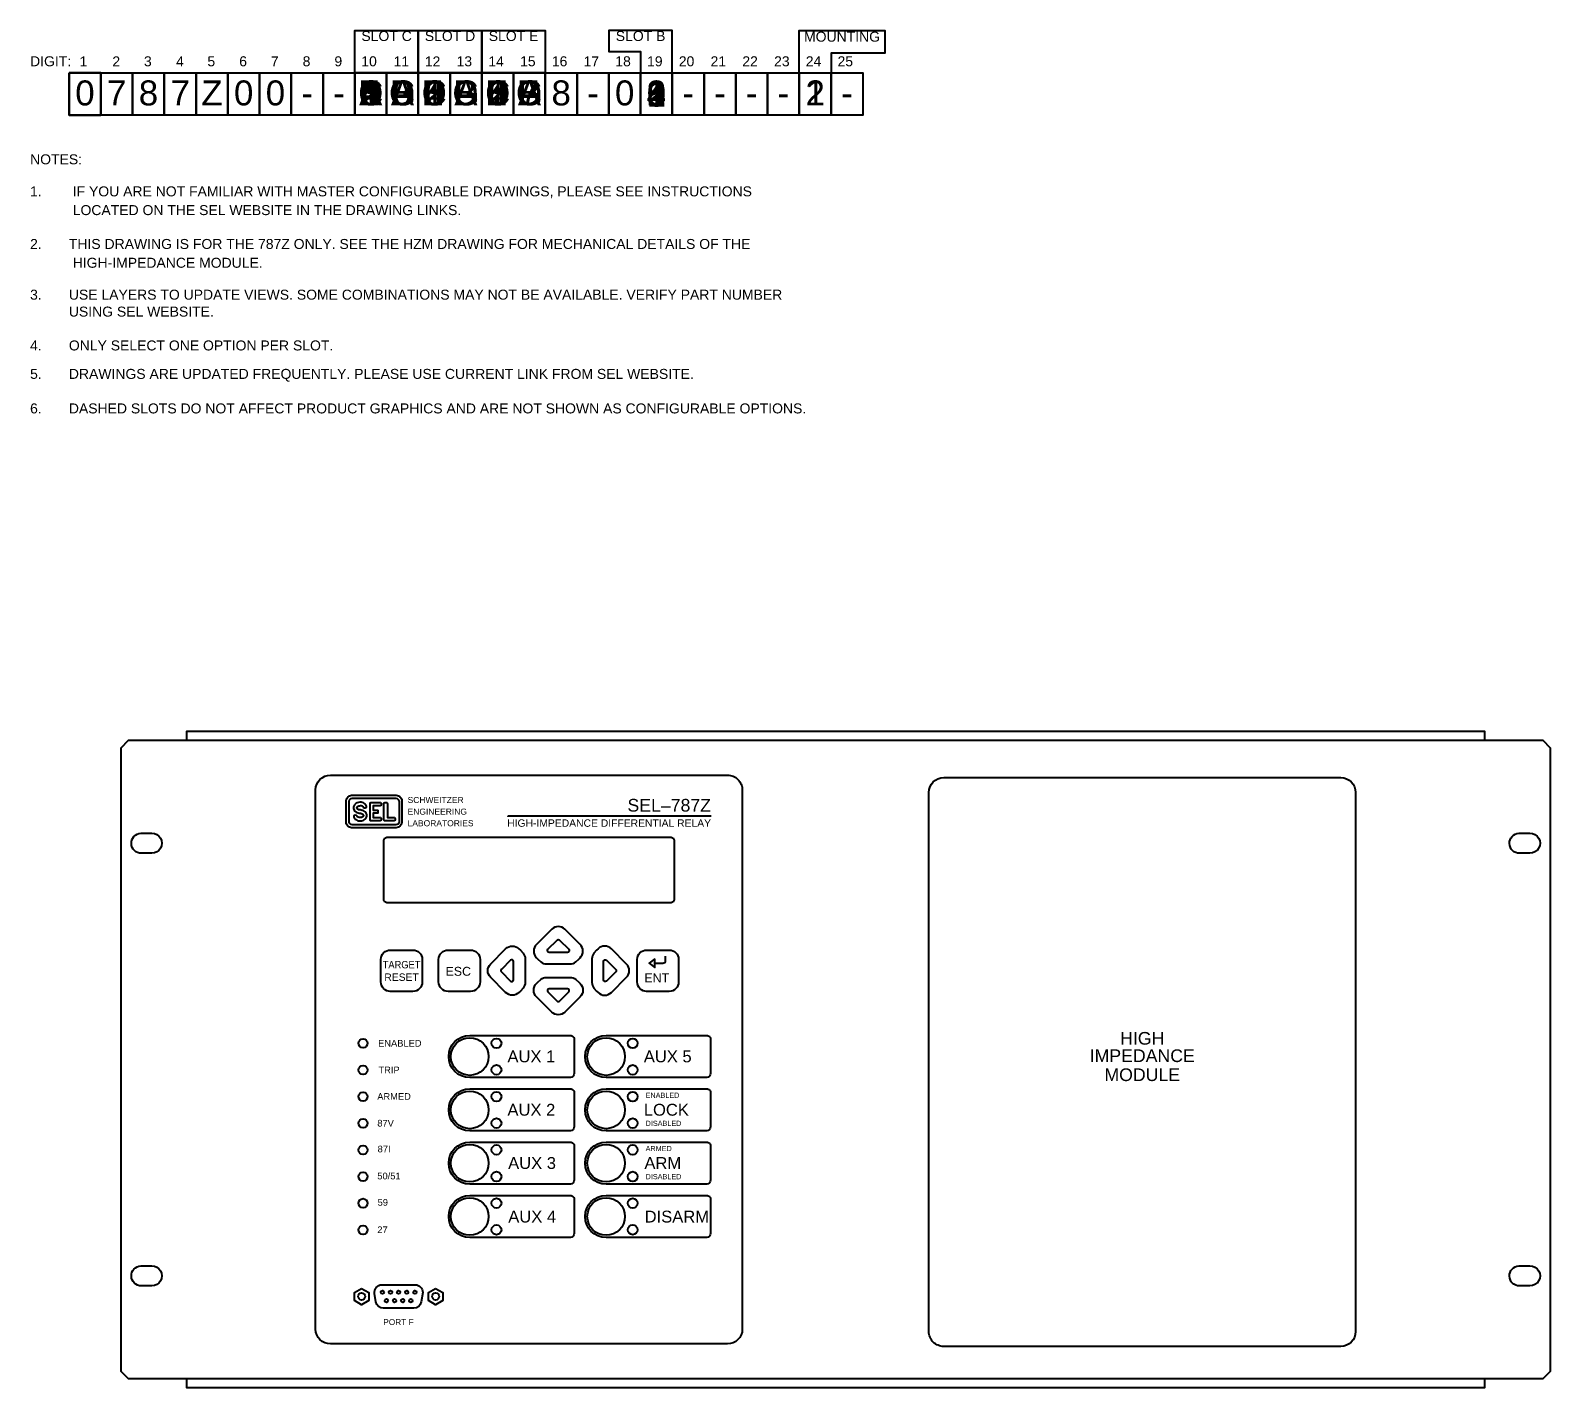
# Model space of a CAD drawing. Extents: x 0.5 to 35.5, y 0.5 to 23.5.
# Drawn here: x 0.5 to 20.7, y 5.46 to 23.5 of the extents above; entities that cross this region are included whole.
import ezdxf
from ezdxf.enums import TextEntityAlignment as Align

# ---------------------------------------------------------------- set-up
doc = ezdxf.new("R2010")
doc.units = 0
doc.header["$MEASUREMENT"] = 0
for name, color, linetype in [('1_00______SLOT_B_', 7, 'CONTINUOUS'), ('1_01__0-__NO_ETH__EIA-232', 7, 'CONTINUOUS'), ('1_02__1-__NO_ETH__EIA-485', 7, 'CONTINUOUS'), ('1_03__2-___1__10-100BASE-T', 7, 'CONTINUOUS'), ('1_04__3-___1__10-100BASE-T', 7, 'CONTINUOUS'), ('1_05__4-___1__100BASE-FX_M', 7, 'CONTINUOUS'), ('1_06__6-___2__10-100BASE-T', 7, 'CONTINUOUS'), ('1_07__8-___2__100BASE-FX_M', 7, 'CONTINUOUS'), ('2_00______SLOT_C_', 7, 'CONTINUOUS'), ('2_01__0-__EMPTY', 7, 'CONTINUOUS'), ('2_02__A0__SERIAL_COMMUNICA', 7, 'CONTINUOUS'), ('2_03__B-___3__DI___4__DO__', 7, 'CONTINUOUS'), ('2_04__1-___4__DI___4__DO__', 7, 'CONTINUOUS'), ('2_05__C-___4__DI___4__DO__', 7, 'CONTINUOUS'), ('2_06__D-___4__DI___3__DO__', 7, 'CONTINUOUS'), ('2_07__2A___8__FORM_A_DO', 7, 'CONTINUOUS'), ('2_08__2B___8__FORM_B_DO', 7, 'CONTINUOUS'), ('2_09__2C___8__DO__6__FORM_', 7, 'CONTINUOUS'), ('2_10__2D___8__DO__2__FORM_', 7, 'CONTINUOUS'), ('2_11__2G___8__DO__4__FORM_', 7, 'CONTINUOUS'), ('2_12__3-___8__DI', 7, 'CONTINUOUS'), ('2_13__4-___14__DI', 7, 'CONTINUOUS'), ('2_14__5-___8__AI', 7, 'CONTINUOUS'), ('2_15__6-___4__AI____4__AO', 7, 'CONTINUOUS'), ('3_00______SLOT_D_', 7, 'CONTINUOUS'), ('3_01__0-__EMPTY', 7, 'CONTINUOUS'), ('3_02__B-___3__DI___4__DO__', 7, 'CONTINUOUS'), ('3_03__1-___4__DI___4__DO__', 7, 'CONTINUOUS'), ('3_04__C-___4__DI___4__DO__', 7, 'CONTINUOUS'), ('3_05__D-___4__DI___3__DO__', 7, 'CONTINUOUS'), ('3_06__2A___8__FORM_A_DO', 7, 'CONTINUOUS'), ('3_07__2B___8__FORM_B_DO', 7, 'CONTINUOUS'), ('3_08__2C___8__DO__6__FORM_', 7, 'CONTINUOUS'), ('3_09__2D___8__DO__2__FORM_', 7, 'CONTINUOUS'), ('3_10__2G___8__DO__4__FORM_', 7, 'CONTINUOUS'), ('3_11__3-___8__DI', 7, 'CONTINUOUS'), ('3_12__4-___14__DI', 7, 'CONTINUOUS'), ('3_13__5-___8__AI', 7, 'CONTINUOUS'), ('3_14__6-___4__AI____4__AO', 7, 'CONTINUOUS'), ('4_00______SLOT_E_', 7, 'CONTINUOUS'), ('4_01__0-__EMPTY', 7, 'CONTINUOUS'), ('4_02__B-___3__DI___4__DO__', 7, 'CONTINUOUS'), ('4_03__1-___4__DI___4__DO__', 7, 'CONTINUOUS'), ('4_04__C-___4__DI___4__DO__', 7, 'CONTINUOUS'), ('4_05__D-___4__DI___3__DO__', 7, 'CONTINUOUS'), ('4_06__2A___8__FORM_A_DO', 7, 'CONTINUOUS'), ('4_07__2B___8__FORM_B_DO', 7, 'CONTINUOUS'), ('4_08__2C___8__DO__6__FORM_', 7, 'CONTINUOUS'), ('4_09__2D___8__DO__2__FORM_', 7, 'CONTINUOUS'), ('4_10__2G___8__DO__4__FORM_', 7, 'CONTINUOUS'), ('4_11__3-___8__DI', 7, 'CONTINUOUS'), ('4_12__4-___14__DI', 7, 'CONTINUOUS'), ('4_13__5-___8__AI', 7, 'CONTINUOUS'), ('4_14__6-___4__AI____4__AO', 7, 'CONTINUOUS'), ('4_15__77___8__AFDI', 7, 'CONTINUOUS'), ('5_00_____MOUNTING_', 7, 'CONTINUOUS'), ('5_01__1__PANEL_MOUNT', 7, 'CONTINUOUS'), ('5_02__2__RACK_MOUNT', 7, 'CONTINUOUS'), ('6_00______DWG_', 7, 'CONTINUOUS')]:
    doc.layers.add(name, color=color, linetype=linetype)
doc.styles.add('ARIAL', font='arial.ttf')

msp = doc.modelspace()

# ---------------------------------------------------------------- linework, layer by layer
at = {"layer": '1_00______SLOT_B_'}
msp.add_lwpolyline([(1.018, 22.937), (1.018, 22.375), (1.44, 22.375), (1.44, 22.937)], close=True, dxfattribs=at)
at = {"layer": '2_00______SLOT_C_'}
msp.add_lwpolyline([(1.018, 22.937), (1.018, 22.375), (1.44, 22.375), (1.44, 22.937)], close=True, dxfattribs=at)
at = {"layer": '3_00______SLOT_D_'}
msp.add_lwpolyline([(1.018, 22.937), (1.018, 22.375), (1.44, 22.375), (1.44, 22.937), (1.018, 22.937)], dxfattribs=at)
at = {"layer": '4_00______SLOT_E_'}
msp.add_lwpolyline([(1.018, 22.937), (1.018, 22.375), (1.44, 22.375), (1.44, 22.937)], close=True, dxfattribs=at)
at = {"layer": '5_00_____MOUNTING_'}
msp.add_lwpolyline([(1.018, 22.937), (1.44, 22.937), (1.44, 22.375), (1.018, 22.375)], close=True, dxfattribs=at)
at = {"layer": '5_02__2__RACK_MOUNT'}
for points in [[(19.829, 14.061), (19.829, 14.181), (2.579, 14.181), (2.579, 14.061)], [(2.579, 5.581), (2.579, 5.461), (19.829, 5.461), (19.829, 5.581)]]:
    msp.add_lwpolyline(points, dxfattribs=at)
msp.add_lwpolyline([(1.804, 14.061), (1.704, 13.961), (1.704, 5.681), (1.804, 5.581), (20.604, 5.581), (20.704, 5.681), (20.704, 13.961), (20.604, 14.061)], close=True, dxfattribs=at)
for points in [[(12.64, 13.568), (17.917, 13.568, -0.414214), (18.113, 13.372), (18.113, 6.205, -0.414213), (17.917, 6.008), (12.64, 6.008, -0.414214), (12.443, 6.205), (12.443, 13.372, -0.414213)], [(1.971, 12.829), (2.117, 12.83, -1.001784), (2.117, 12.562), (1.979, 12.562, -0.969277)], [(20.282, 12.829), (20.429, 12.83, -1.001784), (20.429, 12.562), (20.291, 12.562, -0.969277)], [(1.971, 7.079), (2.117, 7.08, -1.001784), (2.117, 6.812), (1.979, 6.812, -0.969277)], [(20.282, 7.079), (20.429, 7.08, -1.001784), (20.429, 6.812), (20.291, 6.812, -0.969277)]]:
    msp.add_lwpolyline(points, format="xyb", close=True, dxfattribs=at)
at = {"layer": '6_00______DWG_'}
for points in [[(4.815, 22.937), (4.815, 23.5), (5.658, 23.5), (5.658, 22.937)], [(5.658, 22.937), (5.658, 23.5), (6.502, 23.5), (6.502, 22.937)], [(6.502, 22.937), (6.502, 23.5), (7.346, 23.5), (7.346, 22.937)], [(8.612, 22.937), (9.033, 22.937), (9.033, 23.5), (8.19, 23.5), (8.19, 23.219), (8.612, 23.219)], [(1.018, 22.937), (1.44, 22.937), (1.44, 22.375), (1.018, 22.375)], [(1.44, 22.937), (1.862, 22.937), (1.862, 22.375), (1.44, 22.375)], [(1.862, 22.937), (2.283, 22.937), (2.283, 22.375), (1.862, 22.375)], [(2.283, 22.937), (2.705, 22.937), (2.705, 22.375), (2.283, 22.375)], [(2.705, 22.937), (3.127, 22.937), (3.127, 22.375), (2.705, 22.375)], [(3.127, 22.937), (3.549, 22.937), (3.549, 22.375), (3.127, 22.375)], [(3.549, 22.937), (3.971, 22.937), (3.971, 22.375), (3.549, 22.375)], [(3.971, 22.937), (4.393, 22.937), (4.393, 22.375), (3.971, 22.375)], [(4.393, 22.937), (4.815, 22.937), (4.815, 22.375), (4.393, 22.375)], [(4.815, 22.937), (5.237, 22.937), (5.237, 22.375), (4.815, 22.375)], [(5.237, 22.937), (5.658, 22.937), (5.658, 22.375), (5.237, 22.375)], [(5.658, 22.937), (6.08, 22.937), (6.08, 22.375), (5.658, 22.375)], [(6.08, 22.937), (6.502, 22.937), (6.502, 22.375), (6.08, 22.375)], [(6.502, 22.937), (6.924, 22.937), (6.924, 22.375), (6.502, 22.375)], [(6.924, 22.937), (7.346, 22.937), (7.346, 22.375), (6.924, 22.375)], [(7.346, 22.937), (7.768, 22.937), (7.768, 22.375), (7.346, 22.375)], [(7.768, 22.937), (8.19, 22.937), (8.19, 22.375), (7.768, 22.375)], [(8.19, 22.937), (8.612, 22.937), (8.612, 22.375), (8.19, 22.375)], [(8.612, 22.937), (9.033, 22.937), (9.033, 22.375), (8.612, 22.375)], [(9.033, 22.937), (9.455, 22.937), (9.455, 22.375), (9.033, 22.375)], [(9.455, 22.937), (9.877, 22.937), (9.877, 22.375), (9.455, 22.375)], [(9.877, 22.937), (10.299, 22.937), (10.299, 22.375), (9.877, 22.375)], [(10.299, 22.937), (10.721, 22.937), (10.721, 22.375), (10.299, 22.375)], [(10.721, 22.937), (11.143, 22.937), (11.143, 22.375), (10.721, 22.375)], [(11.143, 22.937), (11.565, 22.937), (11.565, 22.375), (11.143, 22.375)], [(8.801, 11.16), (8.725, 11.102), (8.801, 11.044)], [(4.905, 6.78), (4.999, 6.726), (4.999, 6.617), (4.905, 6.563), (4.811, 6.617), (4.811, 6.726)], [(5.889, 6.78), (5.983, 6.726), (5.983, 6.617), (5.889, 6.563), (5.795, 6.617), (5.795, 6.726)]]:
    msp.add_lwpolyline(points, close=True, dxfattribs=at)
for points in [[(10.721, 22.937), (10.721, 23.5), (11.857, 23.5), (11.857, 23.198), (11.143, 23.198), (11.143, 22.937)], [(9.548, 13.058), (6.85, 13.058), (6.85, 13.058)]]:
    msp.add_lwpolyline(points, dxfattribs=at)
for points in [[(4.491, 13.601), (9.767, 13.601, -0.414214), (9.964, 13.404), (9.964, 6.237, -0.414213), (9.767, 6.041), (4.491, 6.041, -0.414214), (4.294, 6.237), (4.294, 13.404, -0.414213)], [(4.773, 13.333), (5.366, 13.333, -0.41811), (5.44, 13.257), (5.44, 12.979, -0.404471), (5.366, 12.902), (4.773, 12.902, -0.41811), (4.699, 12.977), (4.699, 13.256, -0.404471)], [(4.779, 13.293), (5.362, 13.293, -0.378768), (5.402, 13.258), (5.402, 12.978, -0.441125), (5.362, 12.942), (4.779, 12.942, -0.378768), (4.74, 12.977), (4.74, 13.257, -0.441125)], [(4.881, 13.241, 0.192116), (4.818, 13.216, 0.12608), (4.799, 13.178, 0.336344), (4.834, 13.109, 0.087668), (4.885, 13.095, -0.022201), (4.9, 13.092, -0.039737), (4.911, 13.089, -0.23043), (4.929, 13.071, -0.182747), (4.928, 13.056, -0.221111), (4.894, 13.037, -0.058363), (4.873, 13.037, -0.13415), (4.85, 13.048, 0.006668), (4.838, 13.063, 0.085557), (4.836, 13.065, 0.231613), (4.805, 13.063, 0.170757), (4.8, 13.055, 0.118457), (4.801, 13.043, 0.153081), (4.827, 13.011, 0.186266), (4.89, 12.992, 0.192116), (4.953, 13.017, 0.12608), (4.973, 13.055, 0.336344), (4.937, 13.124, 0.087668), (4.886, 13.138, -0.022201), (4.871, 13.14, -0.039737), (4.86, 13.144, -0.23043), (4.842, 13.162, -0.182747), (4.844, 13.177, -0.221111), (4.878, 13.195, -0.058363), (4.899, 13.196, -0.13415), (4.921, 13.185, 0.006668), (4.934, 13.17, 0.085557), (4.936, 13.168, 0.231613), (4.966, 13.17, 0.170757), (4.972, 13.178, 0.118457), (4.97, 13.19, 0.153081), (4.945, 13.222, 0.186266)], [(5.029, 13.237), (5.152, 13.237, -0.424366), (5.164, 13.226), (5.164, 13.206, -0.404134), (5.152, 13.194), (5.059, 13.194), (5.059, 13.137), (5.114, 13.137, -0.477137), (5.122, 13.127), (5.122, 13.104, -0.353971), (5.114, 13.094), (5.059, 13.094), (5.059, 13.037), (5.152, 13.037, -0.424366), (5.164, 13.026), (5.164, 13.006, -0.404134), (5.152, 12.994), (5.029, 12.994, -0.432614), (5.017, 13.006), (5.017, 13.225, -0.396049)], [(5.214, 13.237), (5.235, 13.237, -0.432614), (5.247, 13.225), (5.247, 13.037), (5.338, 13.037, -0.424366), (5.349, 13.026), (5.349, 13.006, -0.404134), (5.338, 12.994), (5.214, 12.994, -0.432614), (5.202, 13.006), (5.202, 13.225, -0.396049)], [(5.252, 12.776), (9.009, 12.776, -0.417398), (9.059, 12.726), (9.059, 11.954, -0.429922), (9.006, 11.904), (5.249, 11.904, -0.41748), (5.199, 11.955), (5.199, 12.726, -0.429859)], [(7.675, 11.092, 0.176539), (7.753, 11.119), (7.79, 11.155), (7.809, 11.174, 0.414214), (7.809, 11.351), (7.607, 11.552, 0.414214), (7.431, 11.552), (7.229, 11.351, 0.414214), (7.229, 11.174), (7.248, 11.155), (7.285, 11.119, 0.176539), (7.363, 11.092)], [(7.078, 10.847, -0.176539), (7.051, 10.769), (7.015, 10.732), (6.996, 10.713, -0.414214), (6.819, 10.713), (6.618, 10.914, -0.414214), (6.618, 11.091), (6.819, 11.293, -0.414214), (6.996, 11.293), (7.015, 11.274), (7.051, 11.237, -0.176539), (7.078, 11.159)], [(7.536, 11.408), (7.657, 11.286, -0.66386), (7.64, 11.246), (7.398, 11.246, -0.66386), (7.381, 11.286), (7.502, 11.408, -0.408376)], [(7.965, 10.847, 0.176539), (7.992, 10.769), (8.028, 10.732), (8.047, 10.713, 0.414214), (8.224, 10.713), (8.425, 10.914, 0.414214), (8.425, 11.091), (8.224, 11.293, 0.414214), (8.047, 11.293), (8.028, 11.274), (7.992, 11.237, 0.176539), (7.965, 11.159)], [(5.286, 11.277), (5.586, 11.277, -0.414214), (5.711, 11.152), (5.711, 10.852, -0.414214), (5.586, 10.727), (5.286, 10.727, -0.414214), (5.161, 10.852), (5.161, 11.152, -0.414214)], [(6.054, 11.277), (6.354, 11.277, -0.414214), (6.479, 11.152), (6.479, 10.852, -0.414214), (6.354, 10.727), (6.054, 10.727, -0.414214), (5.929, 10.852), (5.929, 11.152, -0.414214)], [(6.762, 10.986), (6.884, 10.865, 0.66386), (6.924, 10.881), (6.924, 11.124, 0.66386), (6.884, 11.141), (6.762, 11.02, 0.408376)], [(8.281, 10.986), (8.159, 10.865, -0.66386), (8.119, 10.881), (8.119, 11.124, -0.66386), (8.159, 11.141), (8.281, 11.02, -0.408376)], [(8.692, 11.277), (8.992, 11.277, -0.414214), (9.117, 11.152), (9.117, 10.852, -0.414214), (8.992, 10.727), (8.692, 10.727, -0.414214), (8.567, 10.852), (8.567, 11.152, -0.414214)], [(7.675, 10.913, -0.176539), (7.753, 10.886), (7.79, 10.85), (7.809, 10.831, -0.414214), (7.809, 10.655), (7.607, 10.453, -0.414214), (7.431, 10.453), (7.229, 10.655, -0.414214), (7.229, 10.831), (7.248, 10.85), (7.285, 10.886, -0.176539), (7.363, 10.913)], [(7.536, 10.598), (7.657, 10.719, 0.66386), (7.64, 10.76), (7.398, 10.76, 0.66386), (7.381, 10.719), (7.502, 10.598, 0.408376)], [(6.342, 10.141), (7.679, 10.141, -0.460086), (7.729, 10.083), (7.729, 9.639, -0.369778), (7.679, 9.581), (6.342, 9.581, -0.999996)], [(8.154, 10.141), (9.491, 10.141, -0.460086), (9.541, 10.083), (9.541, 9.639, -0.369778), (9.491, 9.581), (8.154, 9.581, -0.999996)], [(6.342, 9.432), (7.679, 9.432, -0.460086), (7.729, 9.374), (7.729, 8.931, -0.369778), (7.679, 8.872), (6.342, 8.872, -0.999996)], [(8.154, 9.432), (9.491, 9.432, -0.460086), (9.541, 9.374), (9.541, 8.931, -0.369778), (9.491, 8.872), (8.154, 8.872, -0.999996)], [(6.342, 8.724), (7.679, 8.724, -0.460086), (7.729, 8.665), (7.729, 8.222, -0.369778), (7.679, 8.164), (6.342, 8.164, -0.999996)], [(8.154, 8.724), (9.491, 8.724, -0.460086), (9.541, 8.665), (9.541, 8.222, -0.369778), (9.491, 8.164), (8.154, 8.164, -0.999996)], [(6.342, 8.015), (7.679, 8.015, -0.460086), (7.729, 7.957), (7.729, 7.513, -0.369778), (7.679, 7.455), (6.342, 7.455, -0.999996)], [(8.154, 8.015), (9.491, 8.015, -0.460086), (9.541, 7.957), (9.541, 7.513, -0.369778), (9.491, 7.455), (8.154, 7.455, -0.999996)], [(5.175, 6.827), (5.618, 6.827, -0.414214), (5.718, 6.727), (5.697, 6.599, -0.370597), (5.599, 6.516), (5.195, 6.516, -0.36397), (5.096, 6.599), (5.077, 6.71, -0.466307)]]:
    msp.add_lwpolyline(points, format="xyb", close=True, dxfattribs=at)
msp.add_lwpolyline([(8.801, 11.102), (8.909, 11.102, 0.414214), (8.944, 11.137), (8.944, 11.194)], format="xyb", dxfattribs=at)
for centre, radius in [((6.342, 9.861), 0.25), ((6.697, 10.038), 0.065), ((8.154, 9.861), 0.25), ((8.508, 10.038), 0.065), ((4.924, 10.038), 0.06), ((4.924, 9.683), 0.06), ((6.697, 9.684), 0.065), ((8.508, 9.684), 0.065), ((4.924, 9.329), 0.06), ((6.342, 9.152), 0.25), ((6.697, 9.329), 0.065), ((8.154, 9.152), 0.25), ((8.508, 9.329), 0.065), ((4.924, 8.975), 0.06), ((6.697, 8.975), 0.065), ((8.508, 8.975), 0.065), ((6.342, 8.444), 0.25), ((8.154, 8.444), 0.25), ((4.924, 8.62), 0.06), ((6.697, 8.621), 0.065), ((8.508, 8.621), 0.065), ((4.924, 8.266), 0.06), ((6.697, 8.266), 0.065), ((8.508, 8.266), 0.065), ((4.924, 7.912), 0.06), ((6.342, 7.735), 0.25), ((6.697, 7.912), 0.065), ((8.154, 7.735), 0.25), ((8.508, 7.912), 0.065), ((4.924, 7.557), 0.06), ((6.697, 7.558), 0.065), ((8.508, 7.558), 0.065), ((4.905, 6.672), 0.047), ((5.181, 6.728), 0.0225), ((5.289, 6.728), 0.0225), ((5.397, 6.728), 0.0225), ((5.505, 6.728), 0.0225), ((5.613, 6.728), 0.0225), ((5.889, 6.672), 0.047), ((5.235, 6.616), 0.0225), ((5.343, 6.616), 0.0225), ((5.451, 6.616), 0.0225), ((5.559, 6.616), 0.0225)]:
    msp.add_circle(centre, radius, dxfattribs=at)

# ---------------------------------------------------------------- texts
at = {"layer": '1_01__0-__NO_ETH__EIA-232', "style": 'ARIAL'}
msp.add_text('0', height=0.332, dxfattribs=at).set_placement((8.823, 22.502), align=Align.CENTER)
at = {"layer": '1_02__1-__NO_ETH__EIA-485', "style": 'ARIAL'}
msp.add_text('1', height=0.332, dxfattribs=at).set_placement((8.822, 22.487), align=Align.CENTER)
at = {"layer": '1_03__2-___1__10-100BASE-T', "style": 'ARIAL'}
msp.add_text('2', height=0.332, dxfattribs=at).set_placement((8.823, 22.502), align=Align.CENTER)
at = {"layer": '1_04__3-___1__10-100BASE-T', "style": 'ARIAL'}
msp.add_text('3', height=0.332, dxfattribs=at).set_placement((8.822, 22.502), align=Align.CENTER)
at = {"layer": '1_05__4-___1__100BASE-FX_M', "style": 'ARIAL'}
msp.add_text('4', height=0.332, dxfattribs=at).set_placement((8.822, 22.487), align=Align.CENTER)
at = {"layer": '1_06__6-___2__10-100BASE-T', "style": 'ARIAL'}
msp.add_text('6', height=0.332, dxfattribs=at).set_placement((8.822, 22.487), align=Align.CENTER)
at = {"layer": '1_07__8-___2__100BASE-FX_M', "style": 'ARIAL'}
msp.add_text('8', height=0.332, dxfattribs=at).set_placement((8.822, 22.487), align=Align.CENTER)
at = {"layer": '2_01__0-__EMPTY', "style": 'ARIAL'}
for s, p in [('0', (5.026, 22.503)), ('-', (5.448, 22.503))]:
    msp.add_text(s, height=0.332, dxfattribs=at).set_placement(p, align=Align.CENTER)
at = {"layer": '2_02__A0__SERIAL_COMMUNICA', "style": 'ARIAL'}
for s, p in [('A', (5.026, 22.503)), ('0', (5.448, 22.503))]:
    msp.add_text(s, height=0.332, dxfattribs=at).set_placement(p, align=Align.CENTER)
at = {"layer": '2_03__B-___3__DI___4__DO__', "style": 'ARIAL'}
for s, p in [('B', (5.026, 22.503)), ('-', (5.448, 22.503))]:
    msp.add_text(s, height=0.332, dxfattribs=at).set_placement(p, align=Align.CENTER)
at = {"layer": '2_04__1-___4__DI___4__DO__', "style": 'ARIAL'}
for s, p in [('1', (5.026, 22.503)), ('-', (5.448, 22.503))]:
    msp.add_text(s, height=0.332, dxfattribs=at).set_placement(p, align=Align.CENTER)
at = {"layer": '2_05__C-___4__DI___4__DO__', "style": 'ARIAL'}
for s, p in [('C', (5.026, 22.503)), ('-', (5.448, 22.503))]:
    msp.add_text(s, height=0.332, dxfattribs=at).set_placement(p, align=Align.CENTER)
at = {"layer": '2_06__D-___4__DI___3__DO__', "style": 'ARIAL'}
for s, p in [('D', (5.026, 22.503)), ('-', (5.448, 22.503))]:
    msp.add_text(s, height=0.332, dxfattribs=at).set_placement(p, align=Align.CENTER)
at = {"layer": '2_07__2A___8__FORM_A_DO', "style": 'ARIAL'}
for s, p in [('2', (5.026, 22.503)), ('A', (5.448, 22.503))]:
    msp.add_text(s, height=0.332, dxfattribs=at).set_placement(p, align=Align.CENTER)
at = {"layer": '2_08__2B___8__FORM_B_DO', "style": 'ARIAL'}
for s, p in [('2', (5.026, 22.503)), ('B', (5.448, 22.503))]:
    msp.add_text(s, height=0.332, dxfattribs=at).set_placement(p, align=Align.CENTER)
at = {"layer": '2_09__2C___8__DO__6__FORM_', "style": 'ARIAL'}
for s, p in [('2', (5.026, 22.503)), ('C', (5.448, 22.503))]:
    msp.add_text(s, height=0.332, dxfattribs=at).set_placement(p, align=Align.CENTER)
at = {"layer": '2_10__2D___8__DO__2__FORM_', "style": 'ARIAL'}
for s, p in [('2', (5.026, 22.503)), ('D', (5.448, 22.503))]:
    msp.add_text(s, height=0.332, dxfattribs=at).set_placement(p, align=Align.CENTER)
at = {"layer": '2_11__2G___8__DO__4__FORM_', "style": 'ARIAL'}
for s, p in [('2', (5.026, 22.503)), ('G', (5.448, 22.503))]:
    msp.add_text(s, height=0.332, dxfattribs=at).set_placement(p, align=Align.CENTER)
at = {"layer": '2_12__3-___8__DI', "style": 'ARIAL'}
for s, p in [('3', (5.026, 22.503)), ('-', (5.448, 22.503))]:
    msp.add_text(s, height=0.332, dxfattribs=at).set_placement(p, align=Align.CENTER)
at = {"layer": '2_13__4-___14__DI', "style": 'ARIAL'}
for s, p in [('4', (5.026, 22.503)), ('-', (5.448, 22.503))]:
    msp.add_text(s, height=0.332, dxfattribs=at).set_placement(p, align=Align.CENTER)
at = {"layer": '2_14__5-___8__AI', "style": 'ARIAL'}
for s, p in [('5', (5.026, 22.503)), ('-', (5.448, 22.503))]:
    msp.add_text(s, height=0.332, dxfattribs=at).set_placement(p, align=Align.CENTER)
at = {"layer": '2_15__6-___4__AI____4__AO', "style": 'ARIAL'}
for s, p in [('6', (5.026, 22.503)), ('-', (5.448, 22.503))]:
    msp.add_text(s, height=0.332, dxfattribs=at).set_placement(p, align=Align.CENTER)
at = {"layer": '3_01__0-__EMPTY', "style": 'ARIAL'}
for s, p in [('0', (5.869, 22.503)), ('-', (6.291, 22.503))]:
    msp.add_text(s, height=0.332, dxfattribs=at).set_placement(p, align=Align.CENTER)
at = {"layer": '3_02__B-___3__DI___4__DO__', "style": 'ARIAL'}
for s, p in [('B', (5.869, 22.503)), ('-', (6.291, 22.503))]:
    msp.add_text(s, height=0.332, dxfattribs=at).set_placement(p, align=Align.CENTER)
at = {"layer": '3_03__1-___4__DI___4__DO__', "style": 'ARIAL'}
for s, p in [('1', (5.869, 22.503)), ('-', (6.291, 22.503))]:
    msp.add_text(s, height=0.332, dxfattribs=at).set_placement(p, align=Align.CENTER)
at = {"layer": '3_04__C-___4__DI___4__DO__', "style": 'ARIAL'}
for s, p in [('C', (5.869, 22.503)), ('-', (6.291, 22.503))]:
    msp.add_text(s, height=0.332, dxfattribs=at).set_placement(p, align=Align.CENTER)
at = {"layer": '3_05__D-___4__DI___3__DO__', "style": 'ARIAL'}
for s, p in [('D', (5.869, 22.503)), ('-', (6.291, 22.503))]:
    msp.add_text(s, height=0.332, dxfattribs=at).set_placement(p, align=Align.CENTER)
at = {"layer": '3_06__2A___8__FORM_A_DO', "style": 'ARIAL'}
for s, p in [('2', (5.869, 22.503)), ('A', (6.291, 22.503))]:
    msp.add_text(s, height=0.332, dxfattribs=at).set_placement(p, align=Align.CENTER)
at = {"layer": '3_07__2B___8__FORM_B_DO', "style": 'ARIAL'}
for s, p in [('2', (5.869, 22.503)), ('B', (6.291, 22.503))]:
    msp.add_text(s, height=0.332, dxfattribs=at).set_placement(p, align=Align.CENTER)
at = {"layer": '3_08__2C___8__DO__6__FORM_', "style": 'ARIAL'}
for s, p in [('2', (5.869, 22.503)), ('C', (6.291, 22.503))]:
    msp.add_text(s, height=0.332, dxfattribs=at).set_placement(p, align=Align.CENTER)
at = {"layer": '3_09__2D___8__DO__2__FORM_', "style": 'ARIAL'}
for s, p in [('2', (5.869, 22.503)), ('D', (6.291, 22.503))]:
    msp.add_text(s, height=0.332, dxfattribs=at).set_placement(p, align=Align.CENTER)
at = {"layer": '3_10__2G___8__DO__4__FORM_', "style": 'ARIAL'}
for s, p in [('2', (5.869, 22.503)), ('G', (6.291, 22.503))]:
    msp.add_text(s, height=0.332, dxfattribs=at).set_placement(p, align=Align.CENTER)
at = {"layer": '3_11__3-___8__DI', "style": 'ARIAL'}
for s, p in [('3', (5.869, 22.503)), ('-', (6.291, 22.503))]:
    msp.add_text(s, height=0.332, dxfattribs=at).set_placement(p, align=Align.CENTER)
at = {"layer": '3_12__4-___14__DI', "style": 'ARIAL'}
for s, p in [('4', (5.869, 22.503)), ('-', (6.291, 22.503))]:
    msp.add_text(s, height=0.332, dxfattribs=at).set_placement(p, align=Align.CENTER)
at = {"layer": '3_13__5-___8__AI', "style": 'ARIAL'}
for s, p in [('5', (5.869, 22.503)), ('-', (6.291, 22.503))]:
    msp.add_text(s, height=0.332, dxfattribs=at).set_placement(p, align=Align.CENTER)
at = {"layer": '3_14__6-___4__AI____4__AO', "style": 'ARIAL'}
for s, p in [('6', (5.869, 22.503)), ('-', (6.291, 22.503))]:
    msp.add_text(s, height=0.332, dxfattribs=at).set_placement(p, align=Align.CENTER)
at = {"layer": '4_01__0-__EMPTY', "style": 'ARIAL'}
for s, p in [('0', (6.713, 22.503)), ('-', (7.135, 22.503))]:
    msp.add_text(s, height=0.332, dxfattribs=at).set_placement(p, align=Align.CENTER)
at = {"layer": '4_02__B-___3__DI___4__DO__', "style": 'ARIAL'}
for s, p in [('B', (6.713, 22.503)), ('-', (7.135, 22.503))]:
    msp.add_text(s, height=0.332, dxfattribs=at).set_placement(p, align=Align.CENTER)
at = {"layer": '4_03__1-___4__DI___4__DO__', "style": 'ARIAL'}
for s, p in [('1', (6.713, 22.503)), ('-', (7.135, 22.503))]:
    msp.add_text(s, height=0.332, dxfattribs=at).set_placement(p, align=Align.CENTER)
at = {"layer": '4_04__C-___4__DI___4__DO__', "style": 'ARIAL'}
for s, p in [('C', (6.713, 22.503)), ('-', (7.135, 22.503))]:
    msp.add_text(s, height=0.332, dxfattribs=at).set_placement(p, align=Align.CENTER)
at = {"layer": '4_05__D-___4__DI___3__DO__', "style": 'ARIAL'}
for s, p in [('D', (6.713, 22.503)), ('-', (7.135, 22.503))]:
    msp.add_text(s, height=0.332, dxfattribs=at).set_placement(p, align=Align.CENTER)
at = {"layer": '4_06__2A___8__FORM_A_DO', "style": 'ARIAL'}
for s, p in [('2', (6.713, 22.503)), ('A', (7.135, 22.503))]:
    msp.add_text(s, height=0.332, dxfattribs=at).set_placement(p, align=Align.CENTER)
at = {"layer": '4_07__2B___8__FORM_B_DO', "style": 'ARIAL'}
for s, p in [('2', (6.713, 22.503)), ('B', (7.135, 22.503))]:
    msp.add_text(s, height=0.332, dxfattribs=at).set_placement(p, align=Align.CENTER)
at = {"layer": '4_08__2C___8__DO__6__FORM_', "style": 'ARIAL'}
for s, p in [('2', (6.713, 22.503)), ('C', (7.135, 22.503))]:
    msp.add_text(s, height=0.332, dxfattribs=at).set_placement(p, align=Align.CENTER)
at = {"layer": '4_09__2D___8__DO__2__FORM_', "style": 'ARIAL'}
for s, p in [('2', (6.713, 22.503)), ('D', (7.135, 22.503))]:
    msp.add_text(s, height=0.332, dxfattribs=at).set_placement(p, align=Align.CENTER)
at = {"layer": '4_10__2G___8__DO__4__FORM_', "style": 'ARIAL'}
for s, p in [('2', (6.713, 22.503)), ('G', (7.135, 22.503))]:
    msp.add_text(s, height=0.332, dxfattribs=at).set_placement(p, align=Align.CENTER)
at = {"layer": '4_11__3-___8__DI', "style": 'ARIAL'}
for s, p in [('3', (6.713, 22.503)), ('-', (7.135, 22.503))]:
    msp.add_text(s, height=0.332, dxfattribs=at).set_placement(p, align=Align.CENTER)
at = {"layer": '4_12__4-___14__DI', "style": 'ARIAL'}
for s, p in [('4', (6.713, 22.503)), ('-', (7.135, 22.503))]:
    msp.add_text(s, height=0.332, dxfattribs=at).set_placement(p, align=Align.CENTER)
at = {"layer": '4_13__5-___8__AI', "style": 'ARIAL'}
for s, p in [('5', (6.713, 22.503)), ('-', (7.135, 22.503))]:
    msp.add_text(s, height=0.332, dxfattribs=at).set_placement(p, align=Align.CENTER)
at = {"layer": '4_14__6-___4__AI____4__AO', "style": 'ARIAL'}
for s, p in [('6', (6.713, 22.503)), ('-', (7.135, 22.503))]:
    msp.add_text(s, height=0.332, dxfattribs=at).set_placement(p, align=Align.CENTER)
at = {"layer": '4_15__77___8__AFDI', "style": 'ARIAL'}
for p in [(6.713, 22.503), (7.135, 22.503)]:
    msp.add_text('7', height=0.332, dxfattribs=at).set_placement(p, align=Align.CENTER)
at = {"layer": '5_01__1__PANEL_MOUNT', "style": 'ARIAL'}
msp.add_text('1', height=0.332, dxfattribs=at).set_placement((10.932, 22.503), align=Align.CENTER)
at = {"layer": '5_02__2__RACK_MOUNT', "style": 'ARIAL'}
for s, height, p in [('2', 0.332, (10.932, 22.503)), ('HIGH', 0.1682, (15.278, 10.019)), ('IMPEDANCE', 0.1682, (15.278, 9.788)), ('MODULE', 0.1682, (15.278, 9.535))]:
    msp.add_text(s, height=height, dxfattribs=at).set_placement(p, align=Align.CENTER)
at = {"layer": '6_00______DWG_', "style": 'ARIAL'}
for s, height, p in [('SLOT C', 0.1328, (5.237, 23.359)), ('SLOT D', 0.1328, (6.08, 23.359)), ('SLOT E', 0.1328, (6.924, 23.359)), ('SLOT B', 0.1328, (8.612, 23.359)), ('MOUNTING', 0.1328, (11.289, 23.35)), ('0', 0.332, (1.229, 22.503)), ('7', 0.332, (1.651, 22.503)), ('8', 0.332, (2.073, 22.503)), ('7', 0.332, (2.495, 22.503)), ('Z', 0.332, (2.917, 22.503)), ('0', 0.332, (3.338, 22.503)), ('0', 0.332, (3.76, 22.503)), ('8', 0.332, (7.557, 22.503)), ('0', 0.332, (8.401, 22.503)), ('-', 0.332, (4.182, 22.503)), ('-', 0.332, (4.604, 22.503)), ('-', 0.332, (7.979, 22.503)), ('-', 0.332, (9.245, 22.503)), ('-', 0.332, (9.667, 22.503)), ('-', 0.332, (10.088, 22.503)), ('-', 0.332, (10.51, 22.503)), ('-', 0.332, (11.354, 22.503)), ('RESET', 0.0983, (5.436, 10.867))]:
    msp.add_text(s, height=height, dxfattribs=at).set_placement(p, align=Align.CENTER)
for s, height, p in [('DIGIT:', 0.1328, (0.5, 23.023)), ('1', 0.133, (1.156, 23.021)), ('2', 0.133, (1.593, 23.021)), ('3', 0.133, (2.013, 23.023)), ('4', 0.133, (2.44, 23.021)), ('5', 0.133, (2.856, 23.023)), ('6', 0.133, (3.279, 23.023)), ('7', 0.133, (3.699, 23.021)), ('8', 0.133, (4.122, 23.023)), ('9', 0.133, (4.544, 23.023)), ('10', 0.1328, (4.901, 23.023)), ('11', 0.1328, (5.33, 23.021)), ('12', 0.1328, (5.745, 23.021)), ('13', 0.1328, (6.167, 23.023)), ('14', 0.1328, (6.589, 23.021)), ('15', 0.1328, (7.011, 23.023)), ('16', 0.1328, (7.433, 23.023)), ('17', 0.1328, (7.854, 23.021)), ('18', 0.1328, (8.276, 23.023)), ('19', 0.1328, (8.698, 23.023)), ('20', 0.1328, (9.12, 23.023)), ('21', 0.1328, (9.542, 23.023)), ('22', 0.1328, (9.964, 23.023)), ('23', 0.1328, (10.386, 23.023)), ('24', 0.1328, (10.807, 23.023)), ('25', 0.1328, (11.229, 23.023)), ('NOTES:', 0.1328, (0.5, 21.72)), ('1.        IF YOU ARE NOT FAMILIAR WITH MASTER CONFIGURABLE DRAWINGS, PLEASE SEE INSTRUCTIONS', 0.13275, (0.5, 21.294)), ('           LOCATED ON THE SEL WEBSITE IN THE DRAWING LINKS.', 0.13275, (0.5, 21.045)), ('2.       THIS DRAWING IS FOR THE 787Z ONLY. SEE THE HZM DRAWING FOR MECHANICAL DETAILS OF THE', 0.13275, (0.5, 20.595)), ('           HIGH-IMPEDANCE MODULE.', 0.13275, (0.5, 20.345)), ('3.       USE LAYERS TO UPDATE VIEWS. SOME COMBINATIONS MAY NOT BE AVAILABLE. VERIFY PART NUMBER', 0.13275, (0.5, 19.921)), ('          USING SEL WEBSITE.', 0.13275, (0.5, 19.696)), ('4.       ONLY SELECT ONE OPTION PER SLOT. ', 0.13275, (0.5, 19.246)), ('5.       DRAWINGS ARE UPDATED FREQUENTLY. PLEASE USE CURRENT LINK FROM SEL WEBSITE.', 0.13275, (0.5, 18.868)), ('6.       DASHED SLOTS DO NOT AFFECT PRODUCT GRAPHICS AND ARE NOT SHOWN AS CONFIGURABLE OPTIONS.', 0.13275, (0.5, 18.409)), ('SCHWEITZER', 0.0807, (5.516, 13.231)), ('ENGINEERING', 0.08067, (5.516, 13.076)), ('LABORATORIES', 0.08067, (5.516, 12.922)), ('ESC', 0.118, (6.02, 10.935)), ('ENT', 0.118, (8.662, 10.847)), ('ENABLED', 0.0885, (5.124, 9.993)), ('AUX 1', 0.1575, (6.843, 9.784)), ('AUX 5', 0.1575, (8.655, 9.784)), ('TRIP', 0.0885, (5.129, 9.639)), ('ARMED', 0.0885, (5.113, 9.286)), ('ENABLED', 0.0688, (8.679, 9.312)), ('AUX 2', 0.1575, (6.843, 9.075)), ('LOCK', 0.1575, (8.655, 9.075)), ('87V', 0.0885, (5.114, 8.931)), ('DISABLED', 0.0688, (8.679, 8.939)), ('87I', 0.0885, (5.118, 8.587)), ('AUX 3', 0.1575, (6.852, 8.367)), ('ARM', 0.1575, (8.663, 8.367)), ('ARMED', 0.0688, (8.679, 8.604)), ('50/51', 0.0885, (5.114, 8.229)), ('DISABLED', 0.0688, (8.679, 8.23)), ('59', 0.0885, (5.118, 7.878)), ('AUX 4', 0.1575, (6.854, 7.655)), ('DISARM', 0.1575, (8.666, 7.655)), ('27', 0.0885, (5.114, 7.514)), ('PORT F', 0.0787, (5.193, 6.293))]:
    msp.add_text(s, height=height, dxfattribs=at).set_placement(p)
for s, height, p in [('SEL–787Z', 0.1682, (9.548, 13.117)), ('HIGH-IMPEDANCE DIFFERENTIAL RELAY', 0.0983, (9.548, 12.915))]:
    msp.add_text(s, height=height, dxfattribs=at).set_placement(p, align=Align.RIGHT)
at = {"layer": '6_00______DWG_', "style": 'ARIAL', "width": 0.9}
msp.add_text('TARGET', height=0.0983, dxfattribs=at).set_placement((5.436, 11.033), align=Align.CENTER)

doc.saveas('drawing.dxf')
